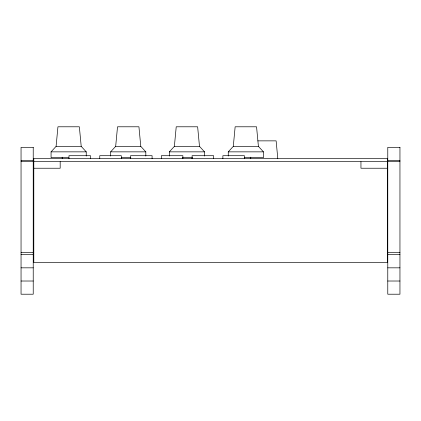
<?xml version="1.0" encoding="UTF-8"?>
<svg xmlns="http://www.w3.org/2000/svg" width="421" height="421" viewBox="0 0 421 421"><rect width="100%" height="100%" fill="white"/><g stroke="black" fill="none" stroke-linecap="round" stroke-linejoin="round"><path stroke-width="0.63" d="M51.062 157.238L51.062 151.855L56.093 146.355L57.94 126.789L79.353 126.789L81.206 146.355L86.237 151.855L86.237 156.044M110.639 156.044L110.639 151.855L115.675 146.355L117.522 126.789L138.935 126.789L140.782 146.355L145.819 151.855L145.819 156.044M169.342 156.044L169.342 151.855L174.378 146.355L176.225 126.789L197.638 126.789L199.486 146.355L204.522 151.855L204.522 156.044M228.266 156.044L228.266 151.855L233.297 146.355L235.144 126.789L256.557 126.789L258.41 146.355L263.441 151.855L263.441 157.238M257.847 140.861L276.129 140.861L277.792 158.47M56.093 146.355L81.206 146.355M115.675 146.355L140.782 146.355M174.378 146.355L199.486 146.355M233.297 146.355L258.41 146.355M51.062 151.855L86.237 151.855M110.639 151.855L145.819 151.855M169.342 151.855L204.522 151.855M228.266 151.855L263.441 151.855M51.062 157.349L68.649 157.349M121.253 157.349L130.831 157.349M182.377 157.349L191.481 157.349M244.554 157.349L263.441 157.349M21.05 160.538L33.227 160.538M387.773 160.538L399.95 160.538M21.05 161.638L33.227 161.638M33.801 161.638L387.331 161.638M387.773 161.638L399.95 161.638M33.801 168.232L60.182 168.232L60.182 161.638M387.331 168.232L360.95 168.232L360.95 161.638M21.05 252.516L33.227 252.516M387.773 252.516L399.95 252.516M21.05 254.637L33.227 254.637M387.773 254.637L399.95 254.637M21.05 267.83L33.227 267.83M387.773 267.83L399.95 267.83M21.05 281.017L33.227 281.017M387.773 281.017L399.95 281.017M250.753 157.196L250.753 158.496M244.422 158.67L244.422 155.702L222.877 155.702L222.877 158.67M213.642 158.67L213.642 155.702L192.097 155.702L192.097 158.67M192.165 157.196L192.165 158.496M182.867 158.67L182.867 155.702L161.317 155.702L161.317 158.67M152.086 158.67L152.086 155.702L130.536 155.702L130.536 158.67M121.306 158.67L121.306 155.702L99.756 155.702L99.756 158.67M90.526 158.67L90.526 155.702L68.981 155.702L68.981 158.67M62.208 157.196L62.208 158.496M33.227 147.345L21.05 147.345L21.05 294.211L33.227 294.211L33.227 147.345M399.95 147.345L387.773 147.345L387.773 294.211L399.95 294.211L399.95 147.345M387.331 158.338L33.801 158.338L33.801 262.551L387.331 262.551L387.331 158.338"/></g></svg>
